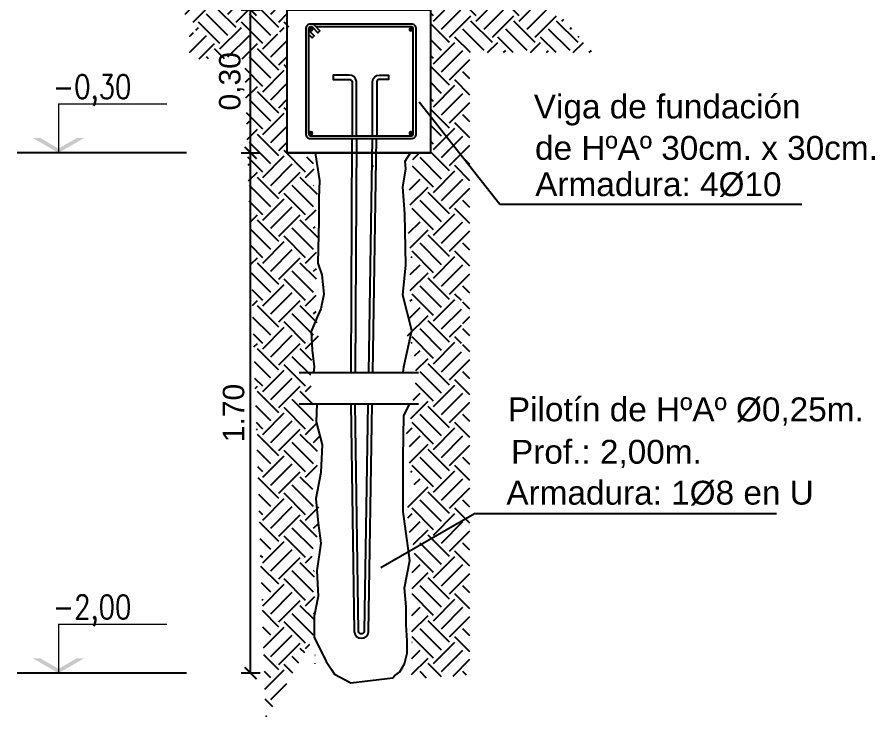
# Model space of a CAD drawing. Header units: millimetres. Extents: x 228 to 428, y 158 to 192.
# Drawn here: x 418.48 to 425.67, y 174.26 to 180.15 of the extents above; entities that cross this region are included whole.
import ezdxf
from ezdxf.enums import TextEntityAlignment as Align

# ---------------------------------------------------------------- set-up
doc = ezdxf.new("R2010")
doc.units = ezdxf.units.MM
doc.header["$LTSCALE"] = 0.1
doc.header["$MEASUREMENT"] = 0
doc.header["$PDMODE"] = 3
doc.header["$PDSIZE"] = 0.1
doc.linetypes.add('ACAD_ISO02W100', pattern=[15, 12, -3])
doc.layers.get('DEFPOINTS').update_dxf_attribs({"color": 1})
doc.layers.add('00-COTAS', color=1, linetype='Continuous', lineweight=9)
doc.layers.add('referencias', color=1, linetype='Continuous', lineweight=5)
for name, color, linetype in [('CORTE-3', 3, 'Continuous'), ('Cota', 1, 'Continuous'), ('Cotas', 1, 'Continuous'), ('FUNDACION', 4, 'Continuous'), ('LINEA-TIERRA', 6, 'Continuous'), ('LINEAS DE PROYECCIÓN', 60, 'Continuous'), ('Muros', 3, 'Continuous'), ('Sombras', 7, 'Continuous'), ('TRAMAS', 8, 'Continuous')]:
    doc.layers.add(name, color=color, linetype=linetype)
doc.layers.add('VP', color=11, linetype='Continuous', plot=False)
doc.styles.add('1 en 100', font='romans.shx', dxfattribs={"height": 0.17})
doc.styles.add('ARIAL', font='arial.ttf', dxfattribs={"height": 0.18})
doc.styles.add('COTAS', font='ROMANS.shx', dxfattribs={"width": 0.7})
doc.dimstyles.new('1 en 20', dxfattribs={"dimtxt": 0.018, "dimasz": 0.018, "dimexe": 0, "dimexo": 0, "dimgap": 0.01, "dimtad": 1, "dimzin": 0, "dimdsep": 46, "dimtxsty": '1 en 100', "dimblk1": 'C-1', "dimblk2": 'C-1', "dimsah": 1, "dimcen": 0.1, "dimse1": 1, "dimse2": 1, "dimclrd": 1, "dimclrt": 256, "dimadec": 0, "dimazin": 0, "dimtfac": 1, "dimtix": 1, "dimtofl": 0, "dimtmove": 2, "dimatfit": 3, "dimfxl": 1, "dimtolj": 1, "dimtzin": 0, "dimlwd": -1, "dimarcsym": 0})
doc.dimstyles.new('100', dxfattribs={"dimtxt": 0.2, "dimasz": 0.1, "dimexe": 0.08, "dimexo": 0, "dimgap": 0.05, "dimtad": 1, "dimzin": 1, "dimtxsty": 'ARIAL', "dimblk": 'ARCHTICK', "dimcen": 2.5, "dimadec": 0, "dimazin": 0, "dimtfac": 1, "dimtix": 1, "dimtmove": 0, "dimatfit": 3, "dimfxl": 0.08, "dimfxlon": 1, "dimarcsym": 0})
pattern_1 = [(50, (-25.7024, 279.578), (4.372432, -0.382538), [0.4572, -5.0292]), (355, (-25.7024, 279.578), (-0.84583, 4.58536), [0.36576, -4.02336]), (100.451, (-25.338, 279.546), (3.52662, 4.2028), [0.38856, -4.27416]), (46.1842, (-25.7024, 280.797), (6.5059, -1.009016), [0.6858, -7.5438]), (96.6356, (-25.16, 280.713), (5.6977, 5.93821), [0.58284, -6.41124]), (351.184, (-25.7024, 280.797), (5.69771, 5.9382), [0.54864, -6.03504]), (21, (-25.0928, 280.4924), (3.638757, -2.454372), [0.4572, -5.0292]), (326, (-25.0928, 280.4924), (1.48325, 4.42051), [0.36576, -4.02336]), (71.4514, (-24.7895, 280.288), (5.121996, 1.96615), [0.38856, -4.27416]), (37.5, (-25.7024, 279.578), (0.0741265, 2.029321), [0, -3.974592, 0, -4.08432, 0, -4.0386]), (7.5, (-25.7024, 279.578), (1.603672, 2.404334), [0, -2.328672, 0, -3.883152, 0, -1.53924]), (327.5, (-27.0618, 279.578), (3.254174, -0.13749), [0, -1.524, 0, -4.75488, 0, -6.30936]), (317.5, (-27.6714, 279.578), (3.5551, 0.610236), [0, -1.9812, 0, -3.157728, 0, -4.48056])]

# ---------------------------------------------------------------- blocks, each defined once
blk = doc.blocks.new('_ARCHTICK')
at = {"color": 0, "linetype": 'ByBlock', "const_width": 0.15}
blk.add_lwpolyline([(-0.5, -0.5), (0.5, 0.5)], dxfattribs=at)
blk = doc.blocks.new('*D119')
at = {"layer": 'Cotas', "color": 0, "lineweight": -2, "transparency": 16777216}
for p, q in [((420.3547, 180.2073), (420.5147, 180.2073)), ((420.4347, 179.0073), (420.4347, 180.2073)), ((420.3547, 179.0073), (420.5147, 179.0073))]:
    blk.add_line(p, q, dxfattribs=at)
at = {"layer": 'DEFPOINTS', "color": 0, "transparency": 16777216}
for p in [(420.2351, 180.2073), (420.4347, 180.2073), (420.2351, 179.0073)]:
    blk.add_point(p, dxfattribs=at)
at = {"layer": 'Cotas', "color": 0, "lineweight": -2, "transparency": 16777216, "xscale": 0.1, "yscale": 0.1, "zscale": 0.1}
for p, rotation in [((420.4347, 180.2073), 90), ((420.4347, 179.0073), 270)]:
    blk.add_blockref('_ARCHTICK', p, dxfattribs=dict(at, rotation=rotation))
at = {"layer": 'Cotas', "color": 0, "transparency": 16777216, "insert": (420.2765, 179.6073), "char_height": 0.18, "attachment_point": 5, "rotation": 90, "style": 'ARIAL'}
blk.add_mtext('0,30', dxfattribs=at)
blk = doc.blocks.new('niv')
at = {"linetype": 'ByBlock'}
blk.add_line((0, 0.3254), (0, 0), dxfattribs=at)
blk.add_line((0, 0.3254), (0.7204, 0.3254))
for points in [[(-0.1724, 0.0996), (-0.1232, 0.0996), (0, 0), (0, 0.0284)], [(0.1724, 0.0996), (0.1232, 0.0996), (0, 0), (0, 0.0284)]]:
    blk.add_solid(points)
at = {"style": 'COTAS', "width": 0.8}
blk.add_attdef('NIVEL', text='', height=0.1478, dxfattribs=at).set_placement((0.7126, 0.3816), align=Align.RIGHT)
blk = doc.blocks.new('*D120')
at = {"layer": 'Cotas', "color": 0, "lineweight": -2, "transparency": 16777216}
for p, q in [((420.3547, 179.0073), (420.5147, 179.0073)), ((420.4347, 174.6438), (420.4347, 179.0073)), ((420.5147, 174.6438), (420.3547, 174.6438))]:
    blk.add_line(p, q, dxfattribs=at)
at = {"layer": 'DEFPOINTS', "color": 0, "transparency": 16777216}
for p in [(420.2351, 179.0073), (420.4347, 179.0073), (420.8361, 174.6438)]:
    blk.add_point(p, dxfattribs=at)
at = {"layer": 'Cotas', "color": 0, "lineweight": -2, "transparency": 16777216, "xscale": 0.1, "yscale": 0.1, "zscale": 0.1}
for p, rotation in [((420.4347, 179.0073), 90), ((420.4347, 174.6438), 270)]:
    blk.add_blockref('_ARCHTICK', p, dxfattribs=dict(at, rotation=rotation))
at = {"layer": 'Cotas', "color": 0, "transparency": 16777216, "insert": (420.2928, 176.8256), "char_height": 0.18, "width": 0.5, "attachment_point": 5, "rotation": 90, "style": 'ARIAL'}
blk.add_mtext('1.70', dxfattribs=at)
blk = doc.blocks.new('C-1')
for p, q in [((-1, 0), (0, 0)), ((0, -0.5), (0, 0.5))]:
    blk.add_line(p, q)
at = {"const_width": 0.05}
for points in [[(-0.5, 0), (0, 0)], [(-0.18, -0.18), (0.18, 0.18)]]:
    blk.add_lwpolyline(points, dxfattribs=at)

msp = doc.modelspace()

# ---------------------------------------------------------------- hatches: boundary and pattern name
at = {"layer": 'Sombras'}
h = msp.add_hatch(dxfattribs=at)
h.set_pattern_fill('AR-CONC', color=1, scale=0.024, style=0)
h.set_pattern_definition(pattern_1)
h.paths.add_polyline_path([(421.6805, 179.5504), (421.6805, 179.2504), (421.6325, 179.2504), (421.6325, 179.5465, 0.812929), (421.5685, 179.5465), (421.5685, 178.9513), (421.8825, 178.9513, 0.414214), (421.8985, 178.9673), (421.8985, 179.8473, 0.414214), (421.8825, 179.8633), (421.2501, 179.8633), (421.2823, 179.83), (421.2651, 179.8133), (421.2225, 179.8572, 0.242714), (421.2051, 179.8631, 0.464742), (421.1865, 179.8473), (421.1865, 179.8301), (421.2329, 179.7821), (421.2157, 179.7654), (421.1865, 179.7956), (421.1865, 178.9673, 0.414214), (421.2025, 178.9513), (421.5205, 178.9513), (421.5205, 179.5504, -0.877104)], flags=17)
h.paths.add_polyline_path([(421.1625, 179.8473, -0.414214), (421.2025, 179.8873), (421.2183, 179.8873), (421.8825, 179.8873, -0.414214), (421.9225, 179.8473), (421.9225, 178.9673, -0.414214), (421.8825, 178.9273), (421.5685, 178.9273), (421.5685, 178.8073), (422.1425, 178.8073), (422.1425, 180.0073), (420.9425, 180.0073), (420.9425, 178.8073), (421.5205, 178.8073), (421.5205, 178.9273), (421.2025, 178.9273, -0.414214), (421.1625, 178.9673)])
h = msp.add_hatch(dxfattribs=at)
h.set_pattern_fill('AR-CONC', color=1, scale=0.024, style=0)
h.set_pattern_definition(pattern_1)
h.paths.add_polyline_path([(421.8985, 179.8473, 0.414214), (421.8825, 179.8633), (421.2501, 179.8633), (421.2823, 179.83), (421.2651, 179.8133), (421.2225, 179.8572, 0.202963), (421.2082, 179.8633), (421.2025, 179.8633, 0.414214), (421.1865, 179.8473), (421.1865, 179.8301), (421.2329, 179.7821), (421.2157, 179.7654), (421.1865, 179.7956), (421.1865, 178.9673, 0.414214), (421.2025, 178.9513), (421.5205, 178.9513), (421.5205, 179.5504, -0.877104), (421.6805, 179.5504), (421.6805, 179.2504), (421.6325, 179.2504), (421.6325, 179.5465, 0.812929), (421.5685, 179.5465), (421.5685, 178.9513), (421.8825, 178.9513, 0.414214), (421.8985, 178.9673)], flags=17)
h.paths.add_polyline_path([(421.1625, 179.8473, -0.414214), (421.2025, 179.8873), (421.2183, 179.8873), (421.8825, 179.8873, -0.414214), (421.9225, 179.8473), (421.9225, 178.9673, -0.414214), (421.8825, 178.9273), (421.5685, 178.9273), (421.5685, 178.8073), (422.1425, 178.8073), (422.1425, 180.0073), (420.9425, 180.0073), (420.9425, 178.8073), (421.5205, 178.8073), (421.5205, 178.9273), (421.2025, 178.9273, -0.414214), (421.1625, 178.9673)])
at = {"layer": 'TRAMAS', "linetype": 'ACAD_ISO02W100'}
h = msp.add_hatch(dxfattribs=at)
h.set_pattern_fill('EARTH', color=256, scale=0.04, angle=45)
h.set_pattern_definition([(45, (174.25302, 325.9429), (0, 0.35921024), [0.254, -0.254]), (45, (174.18567, 326.01024), (0, 0.35921024), [0.254, -0.254]), (45, (174.11832, 326.0776), (0, 0.35921024), [0.254, -0.254]), (135, (174.11832, 326.1225), (-0.35921024, 0), [0.254, -0.254]), (135, (174.18567, 326.18985), (-0.35921024, 0), [0.254, -0.254]), (135, (174.25302, 326.2572), (-0.35921024, 0), [0.254, -0.254])])
h.paths.add_polyline_path([(420.5909, 179.9601), (420.7613, 180.0665), (420.7611, 180.0784)], flags=16)
h.paths.add_polyline_path([(419.9957, 179.8009), (420.5852, 179.8009), (420.5852, 179.8014), (419.9614, 179.8014)], flags=16)
h.paths.add_polyline_path([(420.9217, 176.5081), (420.9217, 176.8656)], flags=16)
h.paths.add_polyline_path([(420.9784, 179.3737), (420.9779, 179.3724), (420.9786, 179.3737)], flags=17)
h.paths.add_polyline_path([(420.8485, 178.9822), (420.7425, 179.0073), (420.7425, 180.2073), (419.8129, 180.2073), (420, 180.0107), (419.9226, 180.0237), (419.9226, 179.7952), (420.3851, 179.7952), (420.5626, 174.2605), (420.9752, 174.9598), (420.9753, 174.6101), (420.9711, 175.4497), (420.9711, 175.4683), (420.9525, 175.61), (420.9502, 175.675), (420.9967, 175.7354), (420.992, 175.8167), (420.992, 175.8748), (421.0129, 175.9236), (421.0083, 175.9747), (421.0036, 176.1025), (420.985, 176.1363), (420.9571, 176.1735), (420.9502, 176.206), (420.9874, 176.3082), (420.9967, 176.3942), (421.006, 176.4407), (421.006, 176.4709), (420.9967, 176.4894), (420.9897, 176.5289), (421.0199, 176.6033), (421.0176, 176.6311), (420.9827, 176.7473), (420.9728, 176.7914), (420.9806, 176.8193), (420.9639, 176.882), (420.9598, 176.961), (420.9438, 177.0446), (420.9422, 177.0679), (420.9374, 177.1213), (420.9447, 177.2109), (420.9429, 177.2454), (420.9556, 177.288), (420.9665, 177.3298), (420.9728, 177.3661), (420.9783, 177.3751), (421.0082, 177.4305), (421.01, 177.4496), (421.0073, 177.4659), (420.9982, 177.4931), (420.9982, 177.5167), (420.9937, 177.5807), (420.9974, 177.6098), (420.9763, 177.6352), (420.9843, 177.6847), (420.993, 177.7115), (420.9901, 177.7232), (420.9857, 177.7319), (420.977, 177.7726), (420.9821, 177.7995), (420.985, 177.8111), (420.9894, 177.8365), (420.9952, 177.8642), (420.9763, 177.8814), (420.9792, 177.8879), (420.9894, 177.9141), (420.987, 177.9552), (420.9763, 178.0049), (420.9792, 178.0195), (420.9916, 178.0543), (420.9879, 178.0725), (420.9737, 178.1073), (420.9836, 178.1336), (420.9848, 178.1663), (420.9895, 178.1827), (420.9965, 178.2085), (420.9989, 178.2202), (421.0071, 178.2718), (420.9942, 178.3258), (420.9883, 178.3669), (420.9766, 178.388), (420.9719, 178.3962), (420.9684, 178.4009), (420.9684, 178.422), (420.959, 178.4595), (420.9684, 178.4783), (420.9883, 178.5451), (420.9831, 178.6007), (420.9965, 178.6343), (420.9954, 178.6601), (420.9919, 178.6777), (420.9778, 178.7011), (420.9649, 178.714), (420.9672, 178.7621), (420.9684, 178.814), (420.9703, 178.8348), (420.9647, 178.8916), (420.9665, 178.9219), (420.976, 178.9711), (420.995, 178.9919), (420.9703, 178.9737), (420.9644, 178.9737), (420.9346, 178.9737), (420.857, 178.9652)])
h = msp.add_hatch(dxfattribs=at)
h.set_pattern_fill('EARTH', color=256, scale=0.04, angle=45)
h.set_pattern_definition([(45, (-5787.56555, -5912.22818), (3e-17, 0.359210245), [0.254, -0.254]), (45, (-5787.6329, -5912.16083), (3e-17, 0.359210245), [0.254, -0.254]), (45, (-5787.70025, -5912.09348), (3e-17, 0.359210245), [0.254, -0.254]), (135, (-5787.70025, -5912.04857), (-0.359210245, 3e-17), [0.254, -0.254]), (135, (-5787.6329, -5911.98122), (-0.359210245, 3e-17), [0.254, -0.254]), (135, (-5787.56555, -5911.91387), (-0.359210245, 3e-17), [0.254, -0.254])])
h.paths.add_polyline_path([(422.2018, 177.307), (422.2138, 177.307), (422.2138, 177.8136), (422.2018, 177.8136)], flags=16)
h.paths.add_polyline_path([(421.9425, 180.2073), (421.9425, 179.0073), (421.8207, 179.0073), (421.8042, 179.0073), (421.7936, 179.0073), (421.7884, 179.0073), (421.7853, 179.0073), (421.7747, 179.0073), (421.784, 179.0048), (421.7935, 178.9555), (421.7954, 178.9253), (421.7897, 178.8685), (421.7916, 178.8477), (421.7928, 178.7958), (421.7952, 178.7477), (421.7776, 178.7301), (421.7752, 178.723), (421.7682, 178.7113), (421.7647, 178.6937), (421.7635, 178.6679), (421.7752, 178.6386), (421.7752, 178.6163), (421.7717, 178.5788), (421.7917, 178.5119), (421.801, 178.4932), (421.7917, 178.4556), (421.7917, 178.4345), (421.7881, 178.4298), (421.7834, 178.4216), (421.7717, 178.4005), (421.7658, 178.3594), (421.7529, 178.3055), (421.7611, 178.2539), (421.7635, 178.2422), (421.7705, 178.2164), (421.7752, 178.1999), (421.7765, 178.1672), (421.783, 178.1498), (421.7801, 178.1258), (421.7721, 178.1062), (421.7685, 178.088), (421.7846, 178.0425), (421.7728, 177.9877), (421.7721, 177.9724), (421.7707, 177.9477), (421.7808, 177.9216), (421.7838, 177.915), (421.7648, 177.8978), (421.7707, 177.8702), (421.775, 177.8448), (421.7779, 177.8331), (421.783, 177.8062), (421.7743, 177.7655), (421.7699, 177.7568), (421.767, 177.7452), (421.7814, 177.7009), (421.7783, 177.7029), (421.7838, 177.6689), (421.7627, 177.6434), (421.7663, 177.6144), (421.7618, 177.5504), (421.7618, 177.5295), (421.752, 177.4952), (421.75, 177.4832), (421.7518, 177.4641), (421.7818, 177.4088), (421.7872, 177.3997), (421.7936, 177.3634), (421.8045, 177.3217), (421.8172, 177.279), (421.8154, 177.2445), (421.8226, 177.1549), (421.8179, 177.1015), (421.8162, 177.0783), (421.8003, 176.9947), (421.7961, 176.9156), (421.7795, 176.853), (421.7873, 176.8251), (421.7774, 176.7809), (421.7425, 176.6648), (421.7401, 176.6369), (421.7704, 176.5626), (421.7634, 176.5231), (421.7541, 176.5045), (421.7541, 176.4743), (421.7634, 176.4278), (421.7727, 176.3419), (421.8099, 176.2397), (421.8029, 176.2072), (421.775, 176.17), (421.7564, 176.1361), (421.7517, 176.0083), (421.7471, 175.9572), (421.768, 175.9085), (421.768, 175.8504), (421.7634, 175.7691), (421.8099, 175.7087), (421.8075, 175.6436), (421.7889, 175.5019), (421.7889, 175.4833), (421.7848, 174.5933), (421.7848, 174.5933), (422.2733, 174.6304), (422.2733, 179.8476), (423.3136, 179.8476), (422.9926, 180.2073)])

# ---------------------------------------------------------------- linework, layer by layer
at = {"layer": 'CORTE-3'}
msp.add_lwpolyline([(420.7425, 180.2073), (421.9425, 180.2073), (421.9425, 179.0073), (420.7425, 179.0073)], close=True, dxfattribs=at)
at = {"layer": 'Cota', "ltscale": 0.2}
for p, q in [((420.8411, 177.1641), (421.8411, 177.1641)), ((420.8411, 176.9015), (421.8411, 176.9015))]:
    msp.add_line(p, q, dxfattribs=at)
at = {"layer": 'FUNDACION', "color": 1}
for p, q in [((419.8972, 179.0073), (418.4774, 179.0073)), ((419.8972, 174.6438), (418.4774, 174.6438))]:
    msp.add_line(p, q, dxfattribs=at)
at = {"layer": 'LINEA-TIERRA'}
for points in [[(420.9747, 179.0073), (421.0128, 178.7758), (421.0072, 178.6281), (421.0072, 178.4394), (420.999, 178.0835), (421.0318, 177.985), (421.0482, 177.821), (421.0236, 177.6979), (420.9908, 177.6241), (420.9415, 177.5092), (420.9498, 177.3533), (420.9662, 177.2138), (420.9632, 177.1641)], [(421.7138, 177.1641), (421.7195, 177.2138), (421.7852, 177.5174), (421.7113, 177.8128), (421.736, 178.0671), (421.7278, 178.4968), (421.7113, 178.7183), (421.736, 178.8742), (421.7301, 178.9377), (421.7747, 179.0073)], [(420.9908, 176.9015), (420.9856, 176.752), (421.0335, 176.5575), (421.0228, 176.3277), (420.9802, 176.1062), (421.0015, 175.9011), (421.0245, 175.733), (420.9908, 175.5012), (421.0015, 175.2889), (420.9688, 175.1208), (420.9688, 174.9438), (421.0208, 174.8385), (421.0675, 174.7403), (421.1142, 174.6751), (421.1367, 174.6362), (421.2762, 174.5638), (421.626, 174.6048), (421.6399, 174.6212), (421.6868, 174.6551), (421.7253, 174.7231), (421.747, 174.8115), (421.7464, 174.9135), (421.7396, 175.0495), (421.7396, 175.1991), (421.7258, 175.3597), (421.7708, 175.5893), (421.7135, 175.9996), (421.7133, 176.4535), (421.7184, 176.8036), (421.7688, 176.9015)]]:
    msp.add_lwpolyline(points, dxfattribs=at)
at = {"layer": 'Muros', "color": 2}
msp.add_lwpolyline([(420.9522, 180.0873), (420.9363, 180.0873, 0.414214), (420.8963, 180.0473), (420.8963, 179.1673, 0.414214), (420.9363, 179.1273), (421.7825, 179.1273, 0.414214), (421.8225, 179.1673), (421.8225, 180.0473, 0.414214), (421.7825, 180.0873), (420.9522, 180.0873, -0.202963), (420.9666, 180.0812), (421.0162, 180.03), (420.999, 180.0133), (420.9564, 180.0572, 0.202963), (420.942, 180.0633), (420.9363, 180.0633, 0.414214), (420.9203, 180.0473), (420.9203, 179.1673, 0.414214), (420.9363, 179.1513), (421.7825, 179.1513, 0.414214), (421.7985, 179.1673), (421.7985, 180.0473, 0.414214), (421.7825, 180.0633), (420.9839, 180.0633)], format="xyb", dxfattribs=at)
at = {"layer": 'Muros', "color": 2, "const_width": 0.02}
for points in [[(420.9299, 180.0421, 1), (420.9499, 180.0421, 1)], [(421.7889, 180.0421, -1), (421.7689, 180.0421, -1)], [(420.9299, 179.1725, -1), (420.9499, 179.1725, -1)], [(421.7889, 179.1725, 1), (421.7689, 179.1725, 1)]]:
    msp.add_lwpolyline(points, format="xyb", close=True, dxfattribs=at)
at = {"layer": 'Muros', "color": 2}
msp.add_lwpolyline([(420.9203, 180.0368), (420.9668, 179.9889), (420.9496, 179.9722), (420.9203, 180.0024)], dxfattribs=at)
at = {"layer": 'Sombras'}
for points in [[(421.262, 179.6592), (421.1262, 179.6592), (421.1262, 179.6232), (421.2591, 179.6232)], [(421.5156, 179.6592), (421.5906, 179.6592), (421.5906, 179.6232), (421.5185, 179.6232)], [(421.2764, 177.1641), (421.2864, 179.1264)], [(421.3224, 179.1264), (421.3124, 177.1643)], [(421.4552, 179.1273), (421.4231, 177.1641)], [(421.4591, 177.1641), (421.4912, 179.1273)]]:
    msp.add_lwpolyline(points, dxfattribs=at)
for points in [[(421.322, 179.1513), (421.322, 179.6066, 0.376415), (421.262, 179.6592, 0.376415)], [(421.4556, 179.1513), (421.4556, 179.6066, -0.376415), (421.5156, 179.6592, -0.376415)], [(421.2591, 179.6232, -0.383838), (421.286, 179.6037), (421.286, 179.1513)], [(421.5185, 179.6232, 0.383838), (421.4916, 179.6037), (421.4916, 179.1513)], [(421.275, 176.9011), (421.3035, 174.9892, 0.877104), (421.4235, 174.9892), (421.4548, 176.9015)], [(421.4188, 176.9015), (421.3875, 174.9921, -0.812929), (421.3395, 174.9921), (421.3111, 176.9015)]]:
    msp.add_lwpolyline(points, format="xyb", dxfattribs=at)
at = {"layer": 'VP'}
for p, q in [((420.7425, 179.0073), (421.9425, 179.0073)), ((420.9632, 177.1641), (421.7138, 177.1641)), ((420.9908, 176.9015), (421.7688, 176.9015))]:
    msp.add_line(p, q, dxfattribs=at)

# ---------------------------------------------------------------- block references
at = {"layer": '00-COTAS'}
ref = msp.add_blockref('niv', (418.8242, 179.0073), dxfattribs=dict(at, xscale=1.260000000000218, yscale=1.260000000000218, zscale=1.260000000000218))
ref.add_attrib('NIVEL', '-0,30', dxfattribs={"color": 2, "height": 0.2, "style": 'COTAS', "width": 0.8}).set_placement((419.4353, 179.4624), align=Align.RIGHT)
ref = msp.add_blockref('niv', (418.8242, 174.6438), dxfattribs=dict(at, xscale=1.260000000000218, yscale=1.260000000000218, zscale=1.260000000000218))
ref.add_attrib('NIVEL', '-2,00', dxfattribs={"color": 2, "height": 0.2, "style": 'COTAS', "width": 0.8}).set_placement((419.4353, 175.0989), align=Align.RIGHT)

# ---------------------------------------------------------------- texts
at = {"layer": 'referencias', "style": 'ARIAL'}
for s, p in [('Viga de fundación', (422.8088, 179.2962)), ('de HºAº 30cm. x 30cm.', (422.8192, 178.9487)), ('Armadura: 4%%C10', (422.8207, 178.6442)), ('Pilotín de HºAº %%C0,25m.', (422.5918, 176.7561)), ('Prof.: 2,00m.', (422.6181, 176.4003)), ('Armadura: 1%%C8 en U', (422.5788, 176.0572))]:
    msp.add_text(s, height=0.2, dxfattribs=at).set_placement(p)

# ---------------------------------------------------------------- dimensions: what is measured, and where the dimension line sits
at = {"layer": 'Cotas'}
for base, p1, p2, text, picture, middle in [((420.4347, 180.2073), (420.2351, 179.0073), (420.2351, 180.2073), '0,30', '*D119', (420.2765, 179.6073)), ((420.4347, 179.0073), (420.8361, 174.6438), (420.2351, 179.0073), '1.70', '*D120', (420.2928, 176.8256))]:
    dim = msp.add_linear_dim(base=base, p1=p1, p2=p2, angle=90, text=text, dimstyle='100', dxfattribs=at)
    dim.commit()
    dim.dimension.update_dxf_attribs({"geometry": picture, "text_midpoint": middle})

# ---------------------------------------------------------------- leaders
at = {"layer": 'LINEAS DE PROYECCIÓN'}
for points in [[(421.8482, 179.4365), (422.5243, 178.5773), (425.0561, 178.5773)], [(421.5255, 175.5298), (422.3118, 175.9837), (424.8436, 175.9837)]]:
    msp.add_leader(points, dimstyle='1 en 20', override={"dimgap": 0.01, "dimtad": 0, "dimclrd": 2}, dxfattribs=at)

doc.saveas('drawing.dxf')
